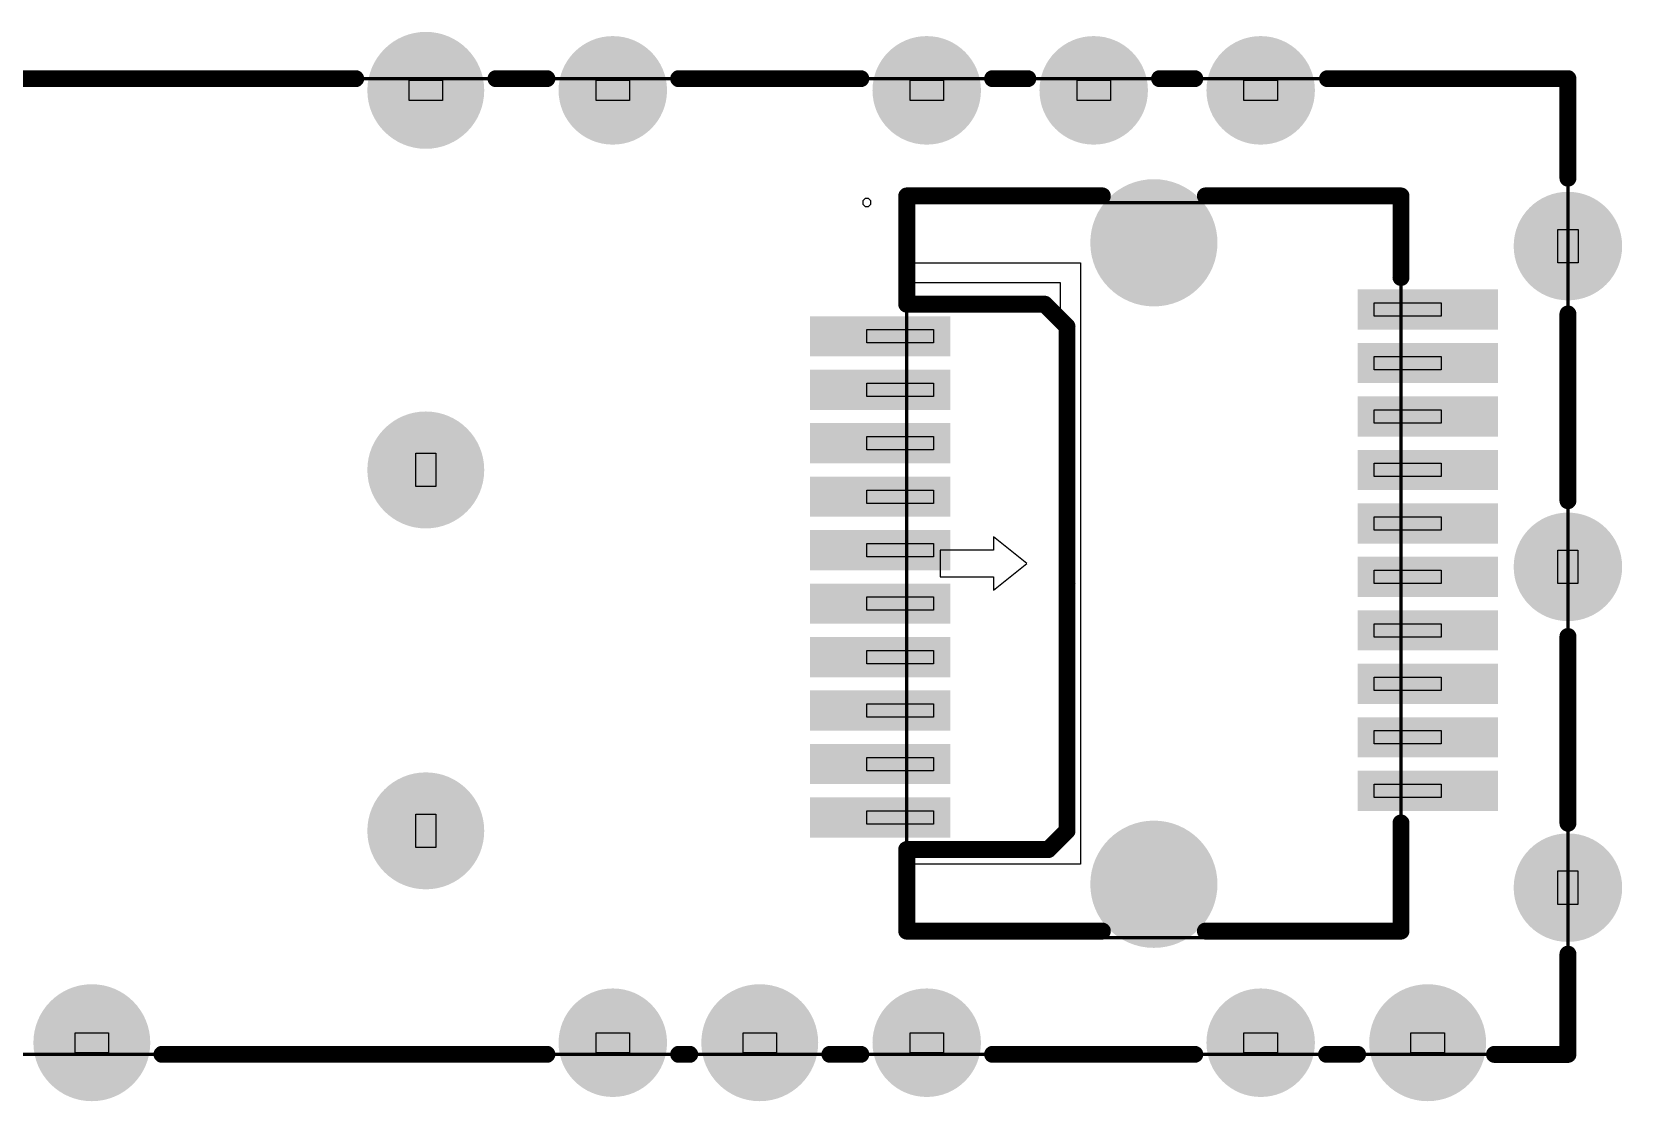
# Model space of a CAD drawing. Header units: inches. Extents: x -7 to 179, y 0 to 152.
# Drawn here: x 18.6 to 42.41, y 61.46 to 77.46 of the extents above; entities that cross this region are included whole.
import ezdxf

# ---------------------------------------------------------------- set-up
doc = ezdxf.new("R2010")
doc.units = ezdxf.units.IN
for name, color, linetype in [('BOT', 5, 'Continuous'), ('Bottom Solder', 6, 'Continuous'), ('Mechanical 15', 56, 'Continuous'), ('Mechanical 6', 56, 'Continuous'), ('Multi-Layer', 9, 'Continuous'), ('Pad Holes', 156, 'Continuous'), ('TOP', 1, 'Continuous'), ('Top Overlay', 2, 'Continuous'), ('Top Paste', 8, 'Continuous'), ('Top Solder', 216, 'Continuous')]:
    doc.layers.add(name, color=color, linetype=linetype)

msp = doc.modelspace()

# ---------------------------------------------------------------- hatches: boundary and pattern name
at = {"layer": 'BOT'}
h = msp.add_hatch(color=5, dxfattribs=at)
edge = h.paths.add_edge_path()
edge.add_arc((24.499, 76.581), 0.825, 0, 360)
h = msp.add_hatch(color=5, dxfattribs=at)
edge = h.paths.add_edge_path()
edge.add_arc((27.299, 76.581), 0.762, 0, 360)
h = msp.add_hatch(color=5, dxfattribs=at)
edge = h.paths.add_edge_path()
edge.add_arc((31.999, 76.581), 0.762, 0, 360)
h = msp.add_hatch(color=5, dxfattribs=at)
edge = h.paths.add_edge_path()
edge.add_arc((34.499, 76.581), 0.762, 0, 360)
h = msp.add_hatch(color=5, dxfattribs=at)
edge = h.paths.add_edge_path()
edge.add_arc((36.999, 76.581), 0.762, 0, 360)
h = msp.add_hatch(color=5, dxfattribs=at)
edge = h.paths.add_edge_path()
edge.add_arc((35.4, 74.3), 0.85, 0, 360)
h = msp.add_hatch(color=5, dxfattribs=at)
edge = h.paths.add_edge_path()
edge.add_arc((41.599, 74.251), 0.762, 0, 360)
h = msp.add_hatch(color=5, dxfattribs=at)
edge = h.paths.add_edge_path()
edge.add_arc((24.499, 70.901), 0.825, 0, 360)
h = msp.add_hatch(color=5, dxfattribs=at)
edge = h.paths.add_edge_path()
edge.add_arc((41.599, 69.451), 0.762, 0, 360)
h = msp.add_hatch(color=5, dxfattribs=at)
edge = h.paths.add_edge_path()
edge.add_arc((24.499, 65.501), 0.825, 0, 360)
h = msp.add_hatch(color=5, dxfattribs=at)
edge = h.paths.add_edge_path()
edge.add_arc((35.4, 64.702), 0.85, 0, 360)
h = msp.add_hatch(color=5, dxfattribs=at)
edge = h.paths.add_edge_path()
edge.add_arc((41.599, 64.651), 0.762, 0, 360)
h = msp.add_hatch(color=5, dxfattribs=at)
edge = h.paths.add_edge_path()
edge.add_arc((19.499, 62.331), 0.825, 0, 360)
h = msp.add_hatch(color=5, dxfattribs=at)
edge = h.paths.add_edge_path()
edge.add_arc((29.499, 62.331), 0.825, 0, 360)
h = msp.add_hatch(color=5, dxfattribs=at)
edge = h.paths.add_edge_path()
edge.add_arc((39.499, 62.331), 0.825, 0, 360)
h = msp.add_hatch(color=5, dxfattribs=at)
edge = h.paths.add_edge_path()
edge.add_arc((27.299, 62.331), 0.762, 0, 360)
h = msp.add_hatch(color=5, dxfattribs=at)
edge = h.paths.add_edge_path()
edge.add_arc((31.999, 62.331), 0.762, 0, 360)
h = msp.add_hatch(color=5, dxfattribs=at)
edge = h.paths.add_edge_path()
edge.add_arc((36.999, 62.331), 0.762, 0, 360)
at = {"layer": 'Bottom Solder'}
h = msp.add_hatch(color=6, dxfattribs=at)
edge = h.paths.add_edge_path()
edge.add_arc((24.499, 76.581), 0.875, 0, 360)
h = msp.add_hatch(color=6, dxfattribs=at)
edge = h.paths.add_edge_path()
edge.add_arc((27.299, 76.581), 0.812, 0, 360)
h = msp.add_hatch(color=6, dxfattribs=at)
edge = h.paths.add_edge_path()
edge.add_arc((31.999, 76.581), 0.812, 0, 360)
h = msp.add_hatch(color=6, dxfattribs=at)
edge = h.paths.add_edge_path()
edge.add_arc((34.499, 76.581), 0.812, 0, 360)
h = msp.add_hatch(color=6, dxfattribs=at)
edge = h.paths.add_edge_path()
edge.add_arc((36.999, 76.581), 0.812, 0, 360)
h = msp.add_hatch(color=6, dxfattribs=at)
edge = h.paths.add_edge_path()
edge.add_arc((35.4, 74.3), 0.952, 0, 360)
h = msp.add_hatch(color=6, dxfattribs=at)
edge = h.paths.add_edge_path()
edge.add_arc((41.599, 74.251), 0.812, 0, 360)
h = msp.add_hatch(color=6, dxfattribs=at)
edge = h.paths.add_edge_path()
edge.add_arc((24.499, 70.901), 0.875, 0, 360)
h = msp.add_hatch(color=6, dxfattribs=at)
edge = h.paths.add_edge_path()
edge.add_arc((41.599, 69.451), 0.812, 0, 360)
h = msp.add_hatch(color=6, dxfattribs=at)
edge = h.paths.add_edge_path()
edge.add_arc((24.499, 65.501), 0.875, 0, 360)
h = msp.add_hatch(color=6, dxfattribs=at)
edge = h.paths.add_edge_path()
edge.add_arc((35.4, 64.702), 0.952, 0, 360)
h = msp.add_hatch(color=6, dxfattribs=at)
edge = h.paths.add_edge_path()
edge.add_arc((41.599, 64.651), 0.812, 0, 360)
h = msp.add_hatch(color=6, dxfattribs=at)
edge = h.paths.add_edge_path()
edge.add_arc((19.499, 62.331), 0.875, 0, 360)
h = msp.add_hatch(color=6, dxfattribs=at)
edge = h.paths.add_edge_path()
edge.add_arc((27.299, 62.331), 0.812, 0, 360)
h = msp.add_hatch(color=6, dxfattribs=at)
edge = h.paths.add_edge_path()
edge.add_arc((29.499, 62.331), 0.875, 0, 360)
h = msp.add_hatch(color=6, dxfattribs=at)
edge = h.paths.add_edge_path()
edge.add_arc((31.999, 62.331), 0.812, 0, 360)
h = msp.add_hatch(color=6, dxfattribs=at)
edge = h.paths.add_edge_path()
edge.add_arc((36.999, 62.331), 0.812, 0, 360)
h = msp.add_hatch(color=6, dxfattribs=at)
edge = h.paths.add_edge_path()
edge.add_arc((39.499, 62.331), 0.875, 0, 360)
at = {"layer": 'Multi-Layer'}
h = msp.add_hatch(color=9, dxfattribs=at)
edge = h.paths.add_edge_path()
edge.add_arc((24.499, 76.581), 0.825, 0, 360)
h = msp.add_hatch(color=9, dxfattribs=at)
edge = h.paths.add_edge_path()
edge.add_arc((27.299, 76.581), 0.762, 0, 360)
h = msp.add_hatch(color=9, dxfattribs=at)
edge = h.paths.add_edge_path()
edge.add_arc((31.999, 76.581), 0.762, 0, 360)
h = msp.add_hatch(color=9, dxfattribs=at)
edge = h.paths.add_edge_path()
edge.add_arc((34.499, 76.581), 0.762, 0, 360)
h = msp.add_hatch(color=9, dxfattribs=at)
edge = h.paths.add_edge_path()
edge.add_arc((36.999, 76.581), 0.762, 0, 360)
h = msp.add_hatch(color=9, dxfattribs=at)
edge = h.paths.add_edge_path()
edge.add_arc((35.4, 74.3), 0.85, 0, 360)
h = msp.add_hatch(color=9, dxfattribs=at)
edge = h.paths.add_edge_path()
edge.add_arc((41.599, 74.251), 0.762, 0, 360)
h = msp.add_hatch(color=9, dxfattribs=at)
edge = h.paths.add_edge_path()
edge.add_arc((24.499, 70.901), 0.825, 0, 360)
h = msp.add_hatch(color=9, dxfattribs=at)
edge = h.paths.add_edge_path()
edge.add_arc((41.599, 69.451), 0.762, 0, 360)
h = msp.add_hatch(color=9, dxfattribs=at)
edge = h.paths.add_edge_path()
edge.add_arc((24.499, 65.501), 0.825, 0, 360)
h = msp.add_hatch(color=9, dxfattribs=at)
edge = h.paths.add_edge_path()
edge.add_arc((35.4, 64.702), 0.85, 0, 360)
h = msp.add_hatch(color=9, dxfattribs=at)
edge = h.paths.add_edge_path()
edge.add_arc((41.599, 64.651), 0.762, 0, 360)
h = msp.add_hatch(color=9, dxfattribs=at)
edge = h.paths.add_edge_path()
edge.add_arc((19.499, 62.331), 0.825, 0, 360)
h = msp.add_hatch(color=9, dxfattribs=at)
edge = h.paths.add_edge_path()
edge.add_arc((29.499, 62.331), 0.825, 0, 360)
h = msp.add_hatch(color=9, dxfattribs=at)
edge = h.paths.add_edge_path()
edge.add_arc((39.499, 62.331), 0.825, 0, 360)
h = msp.add_hatch(color=9, dxfattribs=at)
edge = h.paths.add_edge_path()
edge.add_arc((27.299, 62.331), 0.762, 0, 360)
h = msp.add_hatch(color=9, dxfattribs=at)
edge = h.paths.add_edge_path()
edge.add_arc((31.999, 62.331), 0.762, 0, 360)
h = msp.add_hatch(color=9, dxfattribs=at)
edge = h.paths.add_edge_path()
edge.add_arc((36.999, 62.331), 0.762, 0, 360)
at = {"layer": 'Pad Holes'}
h = msp.add_hatch(color=7, dxfattribs=at)
edge = h.paths.add_edge_path()
edge.add_arc((24.5, 76.581), 0.525, 0, 360)
h = msp.add_hatch(color=7, dxfattribs=at)
edge = h.paths.add_edge_path()
edge.add_arc((27.299, 76.581), 0.475, 0, 360)
h = msp.add_hatch(color=7, dxfattribs=at)
edge = h.paths.add_edge_path()
edge.add_arc((31.999, 76.581), 0.475, 0, 360)
h = msp.add_hatch(color=7, dxfattribs=at)
edge = h.paths.add_edge_path()
edge.add_arc((34.5, 76.581), 0.425, 0, 360)
h = msp.add_hatch(color=7, dxfattribs=at)
edge = h.paths.add_edge_path()
edge.add_arc((36.999, 76.581), 0.475, 0, 360)
h = msp.add_hatch(color=7, dxfattribs=at)
edge = h.paths.add_edge_path()
edge.add_arc((35.4, 74.3), 0.85, 0, 360)
h = msp.add_hatch(color=7, dxfattribs=at)
edge = h.paths.add_edge_path()
edge.add_arc((41.599, 74.252), 0.475, 0, 360)
h = msp.add_hatch(color=7, dxfattribs=at)
edge = h.paths.add_edge_path()
edge.add_arc((24.5, 70.902), 0.525, 0, 360)
h = msp.add_hatch(color=7, dxfattribs=at)
edge = h.paths.add_edge_path()
edge.add_arc((41.599, 69.451), 0.475, 0, 360)
h = msp.add_hatch(color=7, dxfattribs=at)
edge = h.paths.add_edge_path()
edge.add_arc((24.5, 65.501), 0.525, 0, 360)
h = msp.add_hatch(color=7, dxfattribs=at)
edge = h.paths.add_edge_path()
edge.add_arc((35.4, 64.702), 0.85, 0, 360)
h = msp.add_hatch(color=7, dxfattribs=at)
edge = h.paths.add_edge_path()
edge.add_arc((41.599, 64.651), 0.475, 0, 360)
h = msp.add_hatch(color=7, dxfattribs=at)
edge = h.paths.add_edge_path()
edge.add_arc((19.5, 62.332), 0.525, 0, 360)
h = msp.add_hatch(color=7, dxfattribs=at)
edge = h.paths.add_edge_path()
edge.add_arc((27.299, 62.332), 0.475, 0, 360)
h = msp.add_hatch(color=7, dxfattribs=at)
edge = h.paths.add_edge_path()
edge.add_arc((29.5, 62.332), 0.525, 0, 360)
h = msp.add_hatch(color=7, dxfattribs=at)
edge = h.paths.add_edge_path()
edge.add_arc((31.999, 62.332), 0.475, 0, 360)
h = msp.add_hatch(color=7, dxfattribs=at)
edge = h.paths.add_edge_path()
edge.add_arc((36.999, 62.332), 0.475, 0, 360)
h = msp.add_hatch(color=7, dxfattribs=at)
edge = h.paths.add_edge_path()
edge.add_arc((39.499, 62.332), 0.525, 0, 360)
at = {"layer": 'TOP'}
h = msp.add_hatch(color=1, dxfattribs=at)
edge = h.paths.add_edge_path()
edge.add_arc((24.499, 76.581), 0.825, 0, 360)
h = msp.add_hatch(color=1, dxfattribs=at)
edge = h.paths.add_edge_path()
edge.add_arc((27.299, 76.581), 0.762, 0, 360)
h = msp.add_hatch(color=1, dxfattribs=at)
edge = h.paths.add_edge_path()
edge.add_arc((31.999, 76.581), 0.762, 0, 360)
h = msp.add_hatch(color=1, dxfattribs=at)
edge = h.paths.add_edge_path()
edge.add_arc((34.499, 76.581), 0.762, 0, 360)
h = msp.add_hatch(color=1, dxfattribs=at)
edge = h.paths.add_edge_path()
edge.add_arc((36.999, 76.581), 0.762, 0, 360)
h = msp.add_hatch(color=1, dxfattribs=at)
edge = h.paths.add_edge_path()
edge.add_arc((35.4, 74.3), 0.85, 0, 360)
h = msp.add_hatch(color=1, dxfattribs=at)
edge = h.paths.add_edge_path()
edge.add_arc((41.599, 74.251), 0.762, 0, 360)
for points in [[(40.5, 73.551), (40.5, 73.051), (38.5, 73.051), (38.5, 73.551)], [(32.3, 73.151), (32.3, 72.651), (30.3, 72.651), (30.3, 73.151)], [(40.5, 72.751), (40.5, 72.251), (38.5, 72.251), (38.5, 72.751)], [(32.3, 72.351), (32.3, 71.851), (30.3, 71.851), (30.3, 72.351)], [(40.5, 71.951), (40.5, 71.451), (38.5, 71.451), (38.5, 71.951)], [(32.3, 71.551), (32.3, 71.051), (30.3, 71.051), (30.3, 71.551)], [(40.5, 71.151), (40.5, 70.651), (38.5, 70.651), (38.5, 71.151)], [(32.3, 70.751), (32.3, 70.251), (30.3, 70.251), (30.3, 70.751)], [(40.5, 70.351), (40.5, 69.851), (38.5, 69.851), (38.5, 70.351)], [(32.3, 69.951), (32.3, 69.451), (30.3, 69.451), (30.3, 69.951)], [(40.5, 69.551), (40.5, 69.051), (38.5, 69.051), (38.5, 69.551)], [(32.3, 69.151), (32.3, 68.651), (30.3, 68.651), (30.3, 69.151)], [(40.5, 68.751), (40.5, 68.251), (38.5, 68.251), (38.5, 68.751)], [(32.3, 68.351), (32.3, 67.851), (30.3, 67.851), (30.3, 68.351)], [(40.5, 67.951), (40.5, 67.451), (38.5, 67.451), (38.5, 67.951)], [(32.3, 67.551), (32.3, 67.051), (30.3, 67.051), (30.3, 67.551)], [(40.5, 67.151), (40.5, 66.651), (38.5, 66.651), (38.5, 67.151)], [(32.3, 66.751), (32.3, 66.251), (30.3, 66.251), (30.3, 66.751)], [(40.5, 66.351), (40.5, 65.851), (38.5, 65.851), (38.5, 66.351)], [(32.3, 65.951), (32.3, 65.451), (30.3, 65.451), (30.3, 65.951)]]:
    msp.add_hatch(color=1, dxfattribs=at).paths.add_polyline_path(points)
h = msp.add_hatch(color=1, dxfattribs=at)
edge = h.paths.add_edge_path()
edge.add_arc((24.499, 70.901), 0.825, 0, 360)
h = msp.add_hatch(color=1, dxfattribs=at)
edge = h.paths.add_edge_path()
edge.add_arc((41.599, 69.451), 0.762, 0, 360)
h = msp.add_hatch(color=1, dxfattribs=at)
edge = h.paths.add_edge_path()
edge.add_arc((24.499, 65.501), 0.825, 0, 360)
h = msp.add_hatch(color=1, dxfattribs=at)
edge = h.paths.add_edge_path()
edge.add_arc((35.4, 64.702), 0.85, 0, 360)
h = msp.add_hatch(color=1, dxfattribs=at)
edge = h.paths.add_edge_path()
edge.add_arc((41.599, 64.651), 0.762, 0, 360)
h = msp.add_hatch(color=1, dxfattribs=at)
edge = h.paths.add_edge_path()
edge.add_arc((19.499, 62.331), 0.825, 0, 360)
h = msp.add_hatch(color=1, dxfattribs=at)
edge = h.paths.add_edge_path()
edge.add_arc((29.499, 62.331), 0.825, 0, 360)
h = msp.add_hatch(color=1, dxfattribs=at)
edge = h.paths.add_edge_path()
edge.add_arc((39.499, 62.331), 0.825, 0, 360)
h = msp.add_hatch(color=1, dxfattribs=at)
edge = h.paths.add_edge_path()
edge.add_arc((27.299, 62.331), 0.762, 0, 360)
h = msp.add_hatch(color=1, dxfattribs=at)
edge = h.paths.add_edge_path()
edge.add_arc((31.999, 62.331), 0.762, 0, 360)
h = msp.add_hatch(color=1, dxfattribs=at)
edge = h.paths.add_edge_path()
edge.add_arc((36.999, 62.331), 0.762, 0, 360)
at = {"layer": 'Top Paste'}
for points in [[(40.5, 73.551), (40.5, 73.051), (38.5, 73.051), (38.5, 73.551)], [(32.3, 73.151), (32.3, 72.651), (30.3, 72.651), (30.3, 73.151)], [(40.5, 72.751), (40.5, 72.251), (38.5, 72.251), (38.5, 72.751)], [(32.3, 72.351), (32.3, 71.851), (30.3, 71.851), (30.3, 72.351)], [(40.5, 71.951), (40.5, 71.451), (38.5, 71.451), (38.5, 71.951)], [(32.3, 71.551), (32.3, 71.051), (30.3, 71.051), (30.3, 71.551)], [(40.5, 71.151), (40.5, 70.651), (38.5, 70.651), (38.5, 71.151)], [(32.3, 70.751), (32.3, 70.251), (30.3, 70.251), (30.3, 70.751)], [(40.5, 70.351), (40.5, 69.851), (38.5, 69.851), (38.5, 70.351)], [(32.3, 69.951), (32.3, 69.451), (30.3, 69.451), (30.3, 69.951)], [(40.5, 69.551), (40.5, 69.051), (38.5, 69.051), (38.5, 69.551)], [(32.3, 69.151), (32.3, 68.651), (30.3, 68.651), (30.3, 69.151)], [(40.5, 68.751), (40.5, 68.251), (38.5, 68.251), (38.5, 68.751)], [(32.3, 68.351), (32.3, 67.851), (30.3, 67.851), (30.3, 68.351)], [(40.5, 67.951), (40.5, 67.451), (38.5, 67.451), (38.5, 67.951)], [(32.3, 67.551), (32.3, 67.051), (30.3, 67.051), (30.3, 67.551)], [(40.5, 67.151), (40.5, 66.651), (38.5, 66.651), (38.5, 67.151)], [(32.3, 66.751), (32.3, 66.251), (30.3, 66.251), (30.3, 66.751)], [(40.5, 66.351), (40.5, 65.851), (38.5, 65.851), (38.5, 66.351)], [(32.3, 65.951), (32.3, 65.451), (30.3, 65.451), (30.3, 65.951)]]:
    msp.add_hatch(color=8, dxfattribs=at).paths.add_polyline_path(points)
at = {"layer": 'Top Solder'}
h = msp.add_hatch(color=216, dxfattribs=at)
edge = h.paths.add_edge_path()
edge.add_arc((24.499, 76.581), 0.875, 0, 360)
h = msp.add_hatch(color=216, dxfattribs=at)
edge = h.paths.add_edge_path()
edge.add_arc((27.299, 76.581), 0.812, 0, 360)
h = msp.add_hatch(color=216, dxfattribs=at)
edge = h.paths.add_edge_path()
edge.add_arc((31.999, 76.581), 0.812, 0, 360)
h = msp.add_hatch(color=216, dxfattribs=at)
edge = h.paths.add_edge_path()
edge.add_arc((34.499, 76.581), 0.812, 0, 360)
h = msp.add_hatch(color=216, dxfattribs=at)
edge = h.paths.add_edge_path()
edge.add_arc((36.999, 76.581), 0.812, 0, 360)
h = msp.add_hatch(color=216, dxfattribs=at)
edge = h.paths.add_edge_path()
edge.add_arc((35.4, 74.3), 0.952, 0, 360)
h = msp.add_hatch(color=216, dxfattribs=at)
edge = h.paths.add_edge_path()
edge.add_arc((41.599, 74.251), 0.812, 0, 360)
for points in [[(40.551, 73.602), (40.551, 73), (38.449, 73), (38.449, 73.602)], [(32.35, 73.202), (32.35, 72.6), (30.249, 72.6), (30.249, 73.202)], [(40.551, 72.802), (40.551, 72.2), (38.449, 72.2), (38.449, 72.802)], [(32.351, 72.402), (32.351, 71.8), (30.249, 71.8), (30.249, 72.402)], [(40.551, 72.002), (40.551, 71.4), (38.449, 71.4), (38.449, 72.002)], [(32.351, 71.602), (32.351, 71), (30.249, 71), (30.249, 71.602)], [(40.551, 71.202), (40.551, 70.6), (38.449, 70.6), (38.449, 71.202)], [(32.351, 70.802), (32.351, 70.2), (30.249, 70.2), (30.249, 70.802)], [(40.551, 70.402), (40.551, 69.8), (38.449, 69.8), (38.449, 70.402)], [(32.351, 70.002), (32.351, 69.4), (30.249, 69.4), (30.249, 70.002)], [(40.551, 69.602), (40.551, 69), (38.449, 69), (38.449, 69.602)], [(32.351, 69.202), (32.351, 68.6), (30.249, 68.6), (30.249, 69.202)], [(40.551, 68.802), (40.551, 68.2), (38.449, 68.2), (38.449, 68.802)], [(32.351, 68.402), (32.351, 67.8), (30.249, 67.8), (30.249, 68.402)], [(40.551, 68.002), (40.551, 67.4), (38.449, 67.4), (38.449, 68.002)], [(32.351, 67.602), (32.351, 67), (30.249, 67), (30.249, 67.602)], [(40.551, 67.202), (40.551, 66.6), (38.449, 66.6), (38.449, 67.202)], [(32.351, 66.802), (32.351, 66.2), (30.249, 66.2), (30.249, 66.802)], [(40.551, 66.402), (40.551, 65.8), (38.449, 65.8), (38.449, 66.402)], [(32.35, 66.002), (32.35, 65.4), (30.249, 65.4), (30.249, 66.002)]]:
    msp.add_hatch(color=216, dxfattribs=at).paths.add_polyline_path(points)
h = msp.add_hatch(color=216, dxfattribs=at)
edge = h.paths.add_edge_path()
edge.add_arc((24.499, 70.901), 0.875, 0, 360)
h = msp.add_hatch(color=216, dxfattribs=at)
edge = h.paths.add_edge_path()
edge.add_arc((41.599, 69.451), 0.812, 0, 360)
h = msp.add_hatch(color=216, dxfattribs=at)
edge = h.paths.add_edge_path()
edge.add_arc((24.499, 65.501), 0.875, 0, 360)
h = msp.add_hatch(color=216, dxfattribs=at)
edge = h.paths.add_edge_path()
edge.add_arc((35.4, 64.702), 0.952, 0, 360)
h = msp.add_hatch(color=216, dxfattribs=at)
edge = h.paths.add_edge_path()
edge.add_arc((41.599, 64.651), 0.812, 0, 360)
h = msp.add_hatch(color=216, dxfattribs=at)
edge = h.paths.add_edge_path()
edge.add_arc((19.499, 62.331), 0.875, 0, 360)
h = msp.add_hatch(color=216, dxfattribs=at)
edge = h.paths.add_edge_path()
edge.add_arc((27.299, 62.331), 0.812, 0, 360)
h = msp.add_hatch(color=216, dxfattribs=at)
edge = h.paths.add_edge_path()
edge.add_arc((29.499, 62.331), 0.875, 0, 360)
h = msp.add_hatch(color=216, dxfattribs=at)
edge = h.paths.add_edge_path()
edge.add_arc((31.999, 62.331), 0.812, 0, 360)
h = msp.add_hatch(color=216, dxfattribs=at)
edge = h.paths.add_edge_path()
edge.add_arc((36.999, 62.331), 0.812, 0, 360)
h = msp.add_hatch(color=216, dxfattribs=at)
edge = h.paths.add_edge_path()
edge.add_arc((39.499, 62.331), 0.875, 0, 360)

# ---------------------------------------------------------------- linework, layer by layer
at = {"layer": 'Mechanical 15'}
for p, q in [((24.249, 76.731), (24.249, 76.731)), ((24.249, 76.731), (24.749, 76.731)), ((24.249, 76.431), (24.249, 76.731)), ((24.749, 76.731), (24.749, 76.431)), ((27.049, 76.731), (27.049, 76.731)), ((27.049, 76.731), (27.549, 76.731)), ((27.049, 76.431), (27.049, 76.731)), ((27.549, 76.731), (27.549, 76.431)), ((31.749, 76.731), (31.749, 76.731)), ((31.749, 76.731), (32.249, 76.731)), ((31.749, 76.431), (31.749, 76.731)), ((32.249, 76.731), (32.249, 76.431)), ((34.249, 76.731), (34.249, 76.731)), ((34.249, 76.731), (34.749, 76.731)), ((34.249, 76.431), (34.249, 76.731)), ((34.749, 76.731), (34.749, 76.431)), ((36.749, 76.731), (36.749, 76.731)), ((36.749, 76.731), (37.249, 76.731)), ((36.749, 76.431), (36.749, 76.731)), ((37.249, 76.731), (37.249, 76.431)), ((24.749, 76.431), (24.249, 76.431)), ((27.549, 76.431), (27.049, 76.431)), ((32.249, 76.431), (31.749, 76.431)), ((34.749, 76.431), (34.249, 76.431)), ((37.249, 76.431), (36.749, 76.431)), ((31.075, 74.961), (31.04, 74.926)), ((31.04, 74.926), (31.04, 74.876)), ((31.04, 74.876), (31.075, 74.841)), ((31.1, 74.961), (31.075, 74.961)), ((31.075, 74.841), (31.1, 74.841)), ((31.125, 74.961), (31.1, 74.961)), ((31.1, 74.841), (31.1, 74.841)), ((31.1, 74.841), (31.125, 74.841)), ((31.16, 74.926), (31.125, 74.961)), ((31.125, 74.841), (31.16, 74.876)), ((31.16, 74.876), (31.16, 74.926)), ((41.45, 74.001), (41.45, 74.501)), ((41.45, 74.501), (41.75, 74.501)), ((41.75, 74.501), (41.75, 74.001)), ((41.45, 74.001), (41.45, 74.001)), ((41.75, 74.001), (41.45, 74.001)), ((38.7, 73.201), (38.7, 73.401)), ((38.7, 73.401), (39.7, 73.401)), ((39.7, 73.401), (39.7, 73.401)), ((39.7, 73.401), (39.7, 73.201)), ((39.7, 73.201), (38.7, 73.201)), ((31.1, 72.801), (31.1, 73.001)), ((31.1, 73.001), (32.1, 73.001)), ((32.1, 73.001), (32.1, 72.801)), ((31.1, 72.801), (31.1, 72.801)), ((32.1, 72.801), (31.1, 72.801)), ((38.7, 72.401), (38.7, 72.601)), ((38.7, 72.601), (39.7, 72.601)), ((39.7, 72.401), (38.7, 72.401)), ((39.7, 72.601), (39.7, 72.601)), ((39.7, 72.601), (39.7, 72.401)), ((31.1, 72.001), (31.1, 72.201)), ((31.1, 72.201), (32.1, 72.201)), ((32.1, 72.201), (32.1, 72.001)), ((31.1, 72.001), (31.1, 72.001)), ((32.1, 72.001), (31.1, 72.001)), ((38.7, 71.601), (38.7, 71.801)), ((38.7, 71.801), (39.7, 71.801)), ((39.7, 71.801), (39.7, 71.801)), ((39.7, 71.801), (39.7, 71.601)), ((39.7, 71.601), (38.7, 71.601)), ((31.1, 71.201), (31.1, 71.401)), ((31.1, 71.401), (32.1, 71.401)), ((31.1, 71.201), (31.1, 71.201)), ((32.1, 71.201), (31.1, 71.201)), ((32.1, 71.401), (32.1, 71.201)), ((24.35, 70.651), (24.35, 71.151)), ((24.35, 71.151), (24.65, 71.151)), ((24.65, 71.151), (24.65, 70.651)), ((38.7, 70.801), (38.7, 71.001)), ((38.7, 71.001), (39.7, 71.001)), ((39.7, 71.001), (39.7, 71.001)), ((39.7, 71.001), (39.7, 70.801)), ((39.7, 70.801), (38.7, 70.801)), ((24.35, 70.651), (24.35, 70.651)), ((24.65, 70.651), (24.35, 70.651)), ((31.1, 70.401), (31.1, 70.601)), ((31.1, 70.601), (32.1, 70.601)), ((32.1, 70.601), (32.1, 70.401)), ((31.1, 70.401), (31.1, 70.401)), ((32.1, 70.401), (31.1, 70.401)), ((38.7, 70.001), (38.7, 70.201)), ((38.7, 70.201), (39.7, 70.201)), ((39.7, 70.201), (39.7, 70.201)), ((39.7, 70.201), (39.7, 70.001)), ((31.1, 69.601), (31.1, 69.801)), ((31.1, 69.801), (32.1, 69.801)), ((32.1, 69.801), (32.1, 69.601)), ((39.7, 70.001), (38.7, 70.001)), ((31.1, 69.601), (31.1, 69.601)), ((32.1, 69.601), (31.1, 69.601)), ((41.449, 69.201), (41.449, 69.701)), ((41.449, 69.701), (41.749, 69.701)), ((41.749, 69.701), (41.749, 69.201)), ((38.7, 69.201), (38.7, 69.401)), ((38.7, 69.401), (39.7, 69.401)), ((39.7, 69.401), (39.7, 69.401)), ((39.7, 69.401), (39.7, 69.201)), ((39.7, 69.201), (38.7, 69.201)), ((41.449, 69.201), (41.449, 69.201)), ((41.749, 69.201), (41.449, 69.201)), ((31.1, 68.801), (31.1, 69.001)), ((31.1, 69.001), (32.1, 69.001)), ((32.1, 69.001), (32.1, 68.801)), ((31.1, 68.801), (31.1, 68.801)), ((32.1, 68.801), (31.1, 68.801)), ((38.7, 68.401), (38.7, 68.601)), ((38.7, 68.601), (39.7, 68.601)), ((39.7, 68.601), (39.7, 68.601)), ((39.7, 68.601), (39.7, 68.401)), ((39.7, 68.401), (38.7, 68.401)), ((31.1, 68.001), (31.1, 68.201)), ((31.1, 68.201), (32.1, 68.201)), ((32.1, 68.201), (32.1, 68.001)), ((31.1, 68.001), (31.1, 68.001)), ((32.1, 68.001), (31.1, 68.001)), ((38.7, 67.601), (38.7, 67.801)), ((38.7, 67.801), (39.7, 67.801)), ((39.7, 67.801), (39.7, 67.801)), ((39.7, 67.801), (39.7, 67.601)), ((31.1, 67.201), (31.1, 67.401)), ((31.1, 67.401), (32.1, 67.401)), ((32.1, 67.401), (32.1, 67.201)), ((39.7, 67.601), (38.7, 67.601)), ((31.1, 67.201), (31.1, 67.201)), ((32.1, 67.201), (31.1, 67.201)), ((38.7, 66.801), (38.7, 67.001)), ((38.7, 67.001), (39.7, 67.001)), ((39.7, 67.001), (39.7, 67.001)), ((39.7, 67.001), (39.7, 66.801)), ((39.7, 66.801), (38.7, 66.801)), ((31.1, 66.401), (31.1, 66.601)), ((31.1, 66.601), (32.1, 66.601)), ((32.1, 66.601), (32.1, 66.401)), ((31.1, 66.401), (31.1, 66.401)), ((32.1, 66.401), (31.1, 66.401)), ((38.7, 66.001), (38.7, 66.201)), ((38.7, 66.201), (39.7, 66.201)), ((39.7, 66.201), (39.7, 66.201)), ((39.7, 66.201), (39.7, 66.001)), ((39.7, 66.001), (38.7, 66.001)), ((24.349, 65.251), (24.349, 65.751)), ((24.349, 65.751), (24.649, 65.751)), ((24.649, 65.751), (24.649, 65.251)), ((31.1, 65.601), (31.1, 65.801)), ((31.1, 65.801), (32.1, 65.801)), ((32.1, 65.801), (32.1, 65.601)), ((31.1, 65.601), (31.1, 65.601)), ((32.1, 65.601), (31.1, 65.601)), ((24.349, 65.251), (24.349, 65.251)), ((24.649, 65.251), (24.349, 65.251)), ((41.449, 64.401), (41.449, 64.901)), ((41.449, 64.901), (41.749, 64.901)), ((41.749, 64.901), (41.749, 64.401)), ((41.449, 64.401), (41.449, 64.401)), ((41.749, 64.401), (41.449, 64.401)), ((19.249, 62.481), (19.249, 62.481)), ((19.249, 62.481), (19.749, 62.481)), ((19.249, 62.181), (19.249, 62.481)), ((19.749, 62.481), (19.749, 62.181)), ((27.049, 62.481), (27.049, 62.481)), ((27.049, 62.481), (27.549, 62.481)), ((27.049, 62.181), (27.049, 62.481)), ((27.549, 62.481), (27.549, 62.181)), ((29.249, 62.481), (29.249, 62.481)), ((29.249, 62.481), (29.749, 62.481)), ((29.249, 62.181), (29.249, 62.481)), ((29.749, 62.481), (29.749, 62.181)), ((31.749, 62.481), (31.749, 62.481)), ((31.749, 62.481), (32.249, 62.481)), ((31.749, 62.181), (31.749, 62.481)), ((32.249, 62.481), (32.249, 62.181)), ((36.749, 62.481), (36.749, 62.481)), ((36.749, 62.481), (37.249, 62.481)), ((36.749, 62.181), (36.749, 62.481)), ((37.249, 62.481), (37.249, 62.181)), ((39.249, 62.481), (39.249, 62.481)), ((39.249, 62.481), (39.749, 62.481)), ((39.249, 62.181), (39.249, 62.481)), ((39.749, 62.481), (39.749, 62.181)), ((19.749, 62.181), (19.249, 62.181)), ((27.549, 62.181), (27.049, 62.181)), ((29.749, 62.181), (29.249, 62.181)), ((32.249, 62.181), (31.749, 62.181)), ((37.249, 62.181), (36.749, 62.181)), ((39.749, 62.181), (39.249, 62.181))]:
    msp.add_line(p, q, dxfattribs=at)
for points in [[(-7.101, 76.756, 0.0508, 0.0508, 0), (41.599, 76.756, 0.0508, 0.0508, 0)], [(41.599, 62.156, 0.0508, 0.0508, 0), (41.599, 76.756, 0.0508, 0.0508, 0)], [(31.7, 74.901, 0.0508, 0.0508, 0), (39.1, 74.901, 0.0508, 0.0508, 0)], [(31.7, 63.901, 0.0508, 0.0508, 0), (31.7, 74.901, 0.0508, 0.0508, 0)], [(39.1, 63.901, 0.0508, 0.0508, 0), (39.1, 74.901, 0.0508, 0.0508, 0)], [(31.7, 63.901, 0.0508, 0.0508, 0), (39.1, 63.901, 0.0508, 0.0508, 0)], [(-7.101, 62.156, 0.0508, 0.0508, 0), (41.599, 62.156, 0.0508, 0.0508, 0)]]:
    msp.add_lwpolyline(points, format="xyseb", dxfattribs=at)
for points in [[(41.587, 76.756, 0.0254, 0.0254, 1), (41.612, 76.756, 0.0254, 0.0254, 1)], [(41.587, 76.756, 0.0254, 0.0254, 1), (41.612, 76.756, 0.0254, 0.0254, 1)], [(31.687, 74.901, 0.0254, 0.0254, 1), (31.712, 74.901, 0.0254, 0.0254, 1)], [(31.687, 74.901, 0.0254, 0.0254, 1), (31.712, 74.901, 0.0254, 0.0254, 1)], [(39.087, 74.901, 0.0254, 0.0254, 1), (39.112, 74.901, 0.0254, 0.0254, 1)], [(39.087, 74.901, 0.0254, 0.0254, 1), (39.112, 74.901, 0.0254, 0.0254, 1)], [(31.687, 63.901, 0.0254, 0.0254, 1), (31.712, 63.901, 0.0254, 0.0254, 1)], [(31.687, 63.901, 0.0254, 0.0254, 1), (31.712, 63.901, 0.0254, 0.0254, 1)], [(39.087, 63.901, 0.0254, 0.0254, 1), (39.112, 63.901, 0.0254, 0.0254, 1)], [(39.087, 63.901, 0.0254, 0.0254, 1), (39.112, 63.901, 0.0254, 0.0254, 1)], [(41.587, 62.156, 0.0254, 0.0254, 1), (41.612, 62.156, 0.0254, 0.0254, 1)], [(41.587, 62.156, 0.0254, 0.0254, 1), (41.612, 62.156, 0.0254, 0.0254, 1)]]:
    msp.add_lwpolyline(points, format="xyseb", close=True, dxfattribs=at)
at = {"layer": 'Mechanical 6'}
for p, q in [((31.7, 74.001), (31.7, 74.001)), ((31.7, 74.001), (34.3, 74.001)), ((31.7, 73.701), (31.7, 74.001)), ((34.3, 74.001), (34.3, 65.001)), ((34, 73.701), (31.7, 73.701)), ((34, 65.301), (34, 73.701)), ((33.5, 69.501), (33, 69.901)), ((33, 69.901), (33, 69.701)), ((33, 69.701), (32.2, 69.701)), ((32.2, 69.701), (32.2, 69.301)), ((32.2, 69.301), (33, 69.301)), ((33, 69.101), (33.5, 69.501)), ((33, 69.301), (33, 69.101)), ((33.5, 69.501), (33.5, 69.501)), ((31.7, 65.001), (31.7, 65.301)), ((31.7, 65.301), (34, 65.301)), ((34.3, 65.001), (31.7, 65.001))]:
    msp.add_line(p, q, dxfattribs=at)
at = {"layer": 'Top Overlay'}
for points in [[(15.549, 76.756, 0.254, 0.254, 0), (23.449, 76.756, 0.254, 0.254, 0)], [(25.549, 76.756, 0.254, 0.254, 0), (26.313, 76.756, 0.254, 0.254, 0)], [(28.286, 76.756, 0.254, 0.254, 0), (31.013, 76.756, 0.254, 0.254, 0)], [(32.986, 76.756, 0.254, 0.254, 0), (33.513, 76.756, 0.254, 0.254, 0)], [(35.486, 76.756, 0.254, 0.254, 0), (36.013, 76.756, 0.254, 0.254, 0)], [(37.999, 76.756, 0.254, 0.254, 0), (41.599, 76.756, 0.254, 0.254, 0)], [(41.599, 75.267, 0.254, 0.254, 0), (41.599, 76.756, 0.254, 0.254, 0)], [(31.7, 73.381, 0.254, 0.254, 0), (31.7, 75.001, 0.254, 0.254, 0)], [(31.7, 75.001, 0.254, 0.254, 0), (34.628, 75.001, 0.254, 0.254, 0)], [(36.171, 75.001, 0.254, 0.254, 0), (39.1, 75.001, 0.254, 0.254, 0)], [(39.1, 73.781, 0.254, 0.254, 0), (39.1, 75.001, 0.254, 0.254, 0)], [(31.7, 73.381, 0.254, 0.254, 0), (33.765, 73.381, 0.254, 0.254, 0)], [(33.765, 73.381, 0.254, 0.254, 0), (34.1, 73.047, 0.254, 0.254, 0)], [(41.599, 70.441, 0.254, 0.254, 0), (41.599, 73.235, 0.254, 0.254, 0)], [(34.099, 69.198, 0.254, 0.254, 0), (34.099, 73.047, 0.254, 0.254, 0)], [(34.099, 65.5, 0.254, 0.254, 0), (34.099, 69.198, 0.254, 0.254, 0)], [(41.599, 65.615, 0.254, 0.254, 0), (41.599, 68.409, 0.254, 0.254, 0)], [(39.1, 64.101, 0.254, 0.254, 0), (39.1, 65.619, 0.254, 0.254, 0)], [(33.82, 65.221, 0.254, 0.254, 0), (34.099, 65.5, 0.254, 0.254, 0)], [(31.699, 65.221, 0.254, 0.254, 0), (33.82, 65.221, 0.254, 0.254, 0)], [(31.7, 64.001, 0.254, 0.254, 0), (31.7, 65.221, 0.254, 0.254, 0)], [(31.7, 64.001, 0.254, 0.254, 0), (34.628, 64.001, 0.254, 0.254, 0)], [(36.171, 64.001, 0.254, 0.254, 0), (39.1, 64.001, 0.254, 0.254, 0)], [(39.1, 64.001, 0.254, 0.254, 0), (39.1, 64.101, 0.254, 0.254, 0)], [(41.599, 62.156, 0.254, 0.254, 0), (41.599, 63.656, 0.254, 0.254, 0)], [(20.549, 62.157, 0.254, 0.254, 0), (26.313, 62.157, 0.254, 0.254, 0)], [(28.286, 62.157, 0.254, 0.254, 0), (28.449, 62.157, 0.254, 0.254, 0)], [(30.549, 62.157, 0.254, 0.254, 0), (31.013, 62.157, 0.254, 0.254, 0)], [(32.986, 62.157, 0.254, 0.254, 0), (36.013, 62.157, 0.254, 0.254, 0)], [(37.986, 62.157, 0.254, 0.254, 0), (38.449, 62.157, 0.254, 0.254, 0)], [(40.499, 62.156, 0.254, 0.254, 0), (41.599, 62.156, 0.254, 0.254, 0)]]:
    msp.add_lwpolyline(points, format="xyseb", dxfattribs=at)
for points in [[(23.386, 76.756, 0.127, 0.127, 1), (23.513, 76.756, 0.127, 0.127, 1)], [(25.486, 76.756, 0.127, 0.127, 1), (25.613, 76.756, 0.127, 0.127, 1)], [(26.249, 76.756, 0.127, 0.127, 1), (26.376, 76.756, 0.127, 0.127, 1)], [(28.222, 76.756, 0.127, 0.127, 1), (28.349, 76.756, 0.127, 0.127, 1)], [(30.949, 76.756, 0.127, 0.127, 1), (31.076, 76.756, 0.127, 0.127, 1)], [(32.922, 76.756, 0.127, 0.127, 1), (33.049, 76.756, 0.127, 0.127, 1)], [(33.449, 76.756, 0.127, 0.127, 1), (33.576, 76.756, 0.127, 0.127, 1)], [(35.422, 76.756, 0.127, 0.127, 1), (35.549, 76.756, 0.127, 0.127, 1)], [(35.949, 76.756, 0.127, 0.127, 1), (36.076, 76.756, 0.127, 0.127, 1)], [(37.936, 76.756, 0.127, 0.127, 1), (38.063, 76.756, 0.127, 0.127, 1)], [(41.536, 76.756, 0.127, 0.127, 1), (41.663, 76.756, 0.127, 0.127, 1)], [(41.536, 76.756, 0.127, 0.127, 1), (41.663, 76.756, 0.127, 0.127, 1)], [(41.536, 75.267, 0.127, 0.127, 1), (41.663, 75.267, 0.127, 0.127, 1)], [(31.636, 75.001, 0.127, 0.127, 1), (31.763, 75.001, 0.127, 0.127, 1)], [(31.636, 75.001, 0.127, 0.127, 1), (31.763, 75.001, 0.127, 0.127, 1)], [(34.565, 75.001, 0.127, 0.127, 1), (34.692, 75.001, 0.127, 0.127, 1)], [(36.108, 75.001, 0.127, 0.127, 1), (36.235, 75.001, 0.127, 0.127, 1)], [(39.036, 75.001, 0.127, 0.127, 1), (39.163, 75.001, 0.127, 0.127, 1)], [(39.036, 75.001, 0.127, 0.127, 1), (39.163, 75.001, 0.127, 0.127, 1)], [(39.036, 73.781, 0.127, 0.127, 1), (39.163, 73.781, 0.127, 0.127, 1)], [(31.636, 73.381, 0.127, 0.127, 1), (31.763, 73.381, 0.127, 0.127, 1)], [(31.636, 73.381, 0.127, 0.127, 1), (31.763, 73.381, 0.127, 0.127, 1)], [(33.702, 73.381, 0.127, 0.127, 1), (33.829, 73.381, 0.127, 0.127, 1)], [(33.702, 73.381, 0.127, 0.127, 1), (33.829, 73.381, 0.127, 0.127, 1)], [(41.536, 73.235, 0.127, 0.127, 1), (41.663, 73.235, 0.127, 0.127, 1)], [(34.036, 73.047, 0.127, 0.127, 1), (34.163, 73.047, 0.127, 0.127, 1)], [(34.036, 73.047, 0.127, 0.127, 1), (34.163, 73.047, 0.127, 0.127, 1)], [(41.536, 70.441, 0.127, 0.127, 1), (41.663, 70.441, 0.127, 0.127, 1)], [(34.036, 69.198, 0.127, 0.127, 1), (34.163, 69.198, 0.127, 0.127, 1)], [(34.036, 69.198, 0.127, 0.127, 1), (34.163, 69.198, 0.127, 0.127, 1)], [(41.536, 68.409, 0.127, 0.127, 1), (41.663, 68.409, 0.127, 0.127, 1)], [(39.036, 65.619, 0.127, 0.127, 1), (39.163, 65.619, 0.127, 0.127, 1)], [(41.536, 65.615, 0.127, 0.127, 1), (41.663, 65.615, 0.127, 0.127, 1)], [(34.036, 65.5, 0.127, 0.127, 1), (34.163, 65.5, 0.127, 0.127, 1)], [(34.036, 65.5, 0.127, 0.127, 1), (34.163, 65.5, 0.127, 0.127, 1)], [(31.635, 65.221, 0.127, 0.127, 1), (31.762, 65.221, 0.127, 0.127, 1)], [(31.636, 65.221, 0.127, 0.127, 1), (31.763, 65.221, 0.127, 0.127, 1)], [(33.756, 65.221, 0.127, 0.127, 1), (33.883, 65.221, 0.127, 0.127, 1)], [(33.756, 65.221, 0.127, 0.127, 1), (33.883, 65.221, 0.127, 0.127, 1)], [(31.636, 64.001, 0.127, 0.127, 1), (31.763, 64.001, 0.127, 0.127, 1)], [(31.636, 64.001, 0.127, 0.127, 1), (31.763, 64.001, 0.127, 0.127, 1)], [(34.565, 64.001, 0.127, 0.127, 1), (34.692, 64.001, 0.127, 0.127, 1)], [(36.108, 64.001, 0.127, 0.127, 1), (36.235, 64.001, 0.127, 0.127, 1)], [(39.036, 64.101, 0.127, 0.127, 1), (39.163, 64.101, 0.127, 0.127, 1)], [(39.036, 64.101, 0.127, 0.127, 1), (39.163, 64.101, 0.127, 0.127, 1)], [(39.036, 64.001, 0.127, 0.127, 1), (39.163, 64.001, 0.127, 0.127, 1)], [(39.036, 64.001, 0.127, 0.127, 1), (39.163, 64.001, 0.127, 0.127, 1)], [(41.536, 63.656, 0.127, 0.127, 1), (41.663, 63.656, 0.127, 0.127, 1)], [(20.486, 62.157, 0.127, 0.127, 1), (20.613, 62.157, 0.127, 0.127, 1)], [(26.249, 62.157, 0.127, 0.127, 1), (26.376, 62.157, 0.127, 0.127, 1)], [(28.222, 62.157, 0.127, 0.127, 1), (28.349, 62.157, 0.127, 0.127, 1)], [(28.386, 62.157, 0.127, 0.127, 1), (28.513, 62.157, 0.127, 0.127, 1)], [(30.486, 62.157, 0.127, 0.127, 1), (30.613, 62.157, 0.127, 0.127, 1)], [(30.949, 62.157, 0.127, 0.127, 1), (31.076, 62.157, 0.127, 0.127, 1)], [(32.922, 62.157, 0.127, 0.127, 1), (33.049, 62.157, 0.127, 0.127, 1)], [(35.949, 62.157, 0.127, 0.127, 1), (36.076, 62.157, 0.127, 0.127, 1)], [(37.922, 62.157, 0.127, 0.127, 1), (38.049, 62.157, 0.127, 0.127, 1)], [(38.386, 62.157, 0.127, 0.127, 1), (38.513, 62.157, 0.127, 0.127, 1)], [(40.436, 62.156, 0.127, 0.127, 1), (40.563, 62.156, 0.127, 0.127, 1)], [(41.536, 62.156, 0.127, 0.127, 1), (41.663, 62.156, 0.127, 0.127, 1)], [(41.536, 62.156, 0.127, 0.127, 1), (41.663, 62.156, 0.127, 0.127, 1)]]:
    msp.add_lwpolyline(points, format="xyseb", close=True, dxfattribs=at)

doc.saveas('drawing.dxf')
